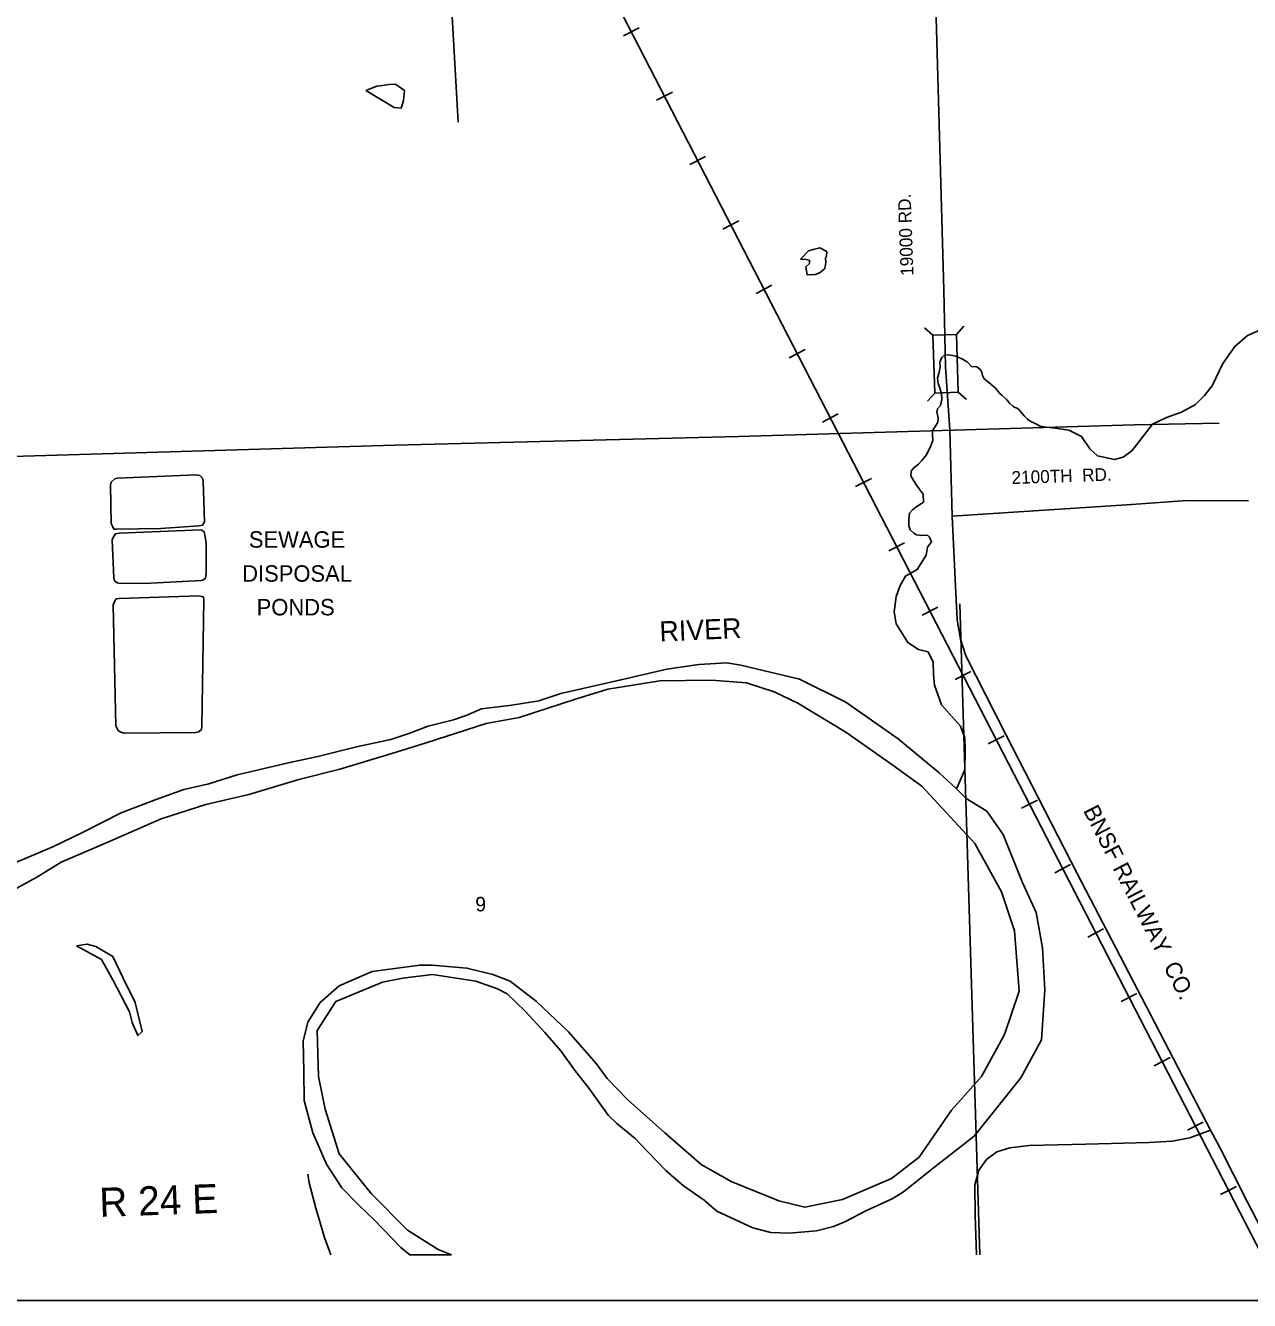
# Model space of a CAD drawing. Extents: x 173.82 to 178.28, y -9.52 to -5.6.
# Drawn here: x 175.467 to 176.735, y -9.48 to -8.159 of the extents above; entities that cross this region are included whole.
import ezdxf

# ---------------------------------------------------------------- set-up
doc = ezdxf.new("R2010")
doc.units = 0
for name, color, linetype in [('PL City Bridges', 7, 'Continuous'), ('PL City Lakes', 7, 'Continuous'), ('PL City Local Rd Street Names', 7, 'Continuous'), ('PL City Local Roads', 7, 'Continuous'), ('PL City Map Border', 7, 'Continuous'), ('PL City Railroads', 7, 'Continuous'), ('PL City Range and TWP Numbers', 7, 'Continuous'), ('PL City River and Creek Text', 7, 'Continuous'), ('PL City Rivers', 7, 'Continuous'), ('PL City Section Lines', 7, 'Continuous'), ('PL City Sewage Disposal', 7, 'Continuous'), ('PL City Tributaries', 7, 'Continuous')]:
    doc.layers.add(name, color=color, linetype=linetype)

msp = doc.modelspace()

# ---------------------------------------------------------------- linework, layer by layer
at = {"layer": 'PL City Bridges'}
for p, q in [((176.3988, -8.4725), (176.4073, -8.4801)), ((176.4393, -8.4708), (176.4317, -8.4793)), ((176.4093, -8.5401), (176.4017, -8.5486)), ((176.4337, -8.5392), (176.4422, -8.5468))]:
    msp.add_line(p, q, dxfattribs=at)
msp.add_lwpolyline([(176.4337, -8.5392), (176.4317, -8.4793), (176.4073, -8.4801), (176.4093, -8.5401), (176.4337, -8.5392)], dxfattribs=at)
at = {"layer": 'PL City Lakes'}
for points in [[(175.8198, -8.2268), (175.8354, -8.2359), (175.8492, -8.2444), (175.8563, -8.2449), (175.8588, -8.2372), (175.86, -8.2268), (175.8506, -8.2202), (175.8435, -8.2205), (175.837, -8.2214), (175.8311, -8.2223)], [(176.2701, -8.4014), (176.2761, -8.4019), (176.2794, -8.4025), (176.2795, -8.4059), (176.2758, -8.4095), (176.2772, -8.4177), (176.2859, -8.4174), (176.2907, -8.4152), (176.2954, -8.4109), (176.2963, -8.4047), (176.2962, -8.4005), (176.2972, -8.3984), (176.2975, -8.3936), (176.2903, -8.3897), (176.2833, -8.3913), (176.2785, -8.3929)], [(175.5199, -9.1125), (175.5459, -9.1267), (175.5581, -9.1484), (175.575, -9.1809), (175.5776, -9.1919), (175.5835, -9.2055), (175.5882, -9.2012), (175.5807, -9.1711), (175.5684, -9.146), (175.5578, -9.1236), (175.54, -9.1131), (175.5312, -9.1107)]]:
    msp.add_lwpolyline(points, close=True, dxfattribs=at)
at = {"layer": 'PL City Local Roads'}
for points in [[(176.4272, -8.6674), (176.4249, -8.5783), (176.4206, -8.5128), (176.4188, -8.4335), (176.4087, -8.0774)], [(175.9154, -8.2596), (175.9061, -8.0953)], [(176.4272, -8.6674), (176.6133, -8.6555), (176.671, -8.6513), (176.7344, -8.6516)], [(176.6949, -9.3035), (176.6328, -9.1836), (176.5569, -9.0375), (176.483, -8.8935), (176.4415, -8.8123), (176.4361, -8.795), (176.4324, -8.7748), (176.4303, -8.7327), (176.4272, -8.6674)], [(176.4527, -9.4325), (176.451, -9.3918), (176.4508, -9.36), (176.4548, -9.3447), (176.4628, -9.3339), (176.4735, -9.326), (176.487, -9.3216), (176.5071, -9.3194), (176.5659, -9.318), (176.6311, -9.3161), (176.6556, -9.3147), (176.6737, -9.3115), (176.6949, -9.3035)], [(176.6949, -9.3035), (176.7043, -9.3206), (176.7335, -9.3778), (176.7616, -9.4325)], [(175.7834, -9.4325), (175.7771, -9.4146), (175.768, -9.3841), (175.7612, -9.358), (175.7597, -9.3491)]]:
    msp.add_lwpolyline(points, dxfattribs=at)
at = {"layer": 'PL City Map Border'}
msp.add_lwpolyline([(173.8168, -9.4798), (173.8168, -5.5972), (177.6994, -5.5972), (177.6994, -9.4798), (173.8168, -9.4798)], dxfattribs=at)
at = {"layer": 'PL City Railroads'}
for p, q in [((176.0867, -8.1702), (176.103, -8.1618)), ((176.1211, -8.2369), (176.1374, -8.2284)), ((176.1555, -8.3035), (176.1718, -8.2951)), ((176.1898, -8.3702), (176.2062, -8.3618)), ((176.2242, -8.4368), (176.2405, -8.4284)), ((176.2586, -8.5035), (176.2749, -8.4951)), ((176.293, -8.5702), (176.3093, -8.5617)), ((176.3273, -8.6368), (176.3437, -8.6284)), ((176.3617, -8.7035), (176.378, -8.6951)), ((176.3961, -8.7701), (176.4124, -8.7617)), ((176.4305, -8.8368), (176.4468, -8.8284)), ((176.4648, -8.9034), (176.4812, -8.895)), ((176.4992, -8.9701), (176.5156, -8.9617)), ((176.5336, -9.0368), (176.5499, -9.0283)), ((176.568, -9.1034), (176.5843, -9.095)), ((176.6024, -9.1701), (176.6187, -9.1617)), ((176.6367, -9.2367), (176.6531, -9.2283)), ((176.6711, -9.3034), (176.6874, -9.295)), ((176.7055, -9.37), (176.7218, -9.3616))]:
    msp.add_line(p, q, dxfattribs=at)
for points in [[(175.7087, -7.4169), (176.7481, -9.4325)], [(176.7481, -9.4325), (175.7087, -7.4169)]]:
    msp.add_lwpolyline(points, dxfattribs=at)
at = {"layer": 'PL City Rivers'}
for points in [[(175.4549, -9.0271), (175.4962, -9.0098), (175.5256, -8.9956), (175.5662, -8.9749), (175.6016, -8.9612), (175.6311, -8.9505), (175.657, -8.9448), (175.6865, -8.9355), (175.741, -8.9225), (175.7702, -8.9166), (175.81, -8.9063), (175.8456, -8.8988), (175.8644, -8.8926), (175.8843, -8.885), (175.9107, -8.8786), (175.9236, -8.874), (175.9397, -8.8672), (175.9711, -8.8633), (175.9992, -8.8589), (176.0217, -8.8512), (176.087, -8.8365), (176.1318, -8.8259), (176.1648, -8.8213), (176.194, -8.8196), (176.2083, -8.8218), (176.2691, -8.8363), (176.3173, -8.8601), (176.3713, -8.8982), (176.4139, -8.9333), (176.4319, -8.9499), (176.442, -8.9599), (176.4631, -8.973), (176.4803, -8.9972), (176.5, -9.0462), (176.5142, -9.0781), (176.5209, -9.1145), (176.5235, -9.1579), (176.5199, -9.2097), (176.4984, -9.2492), (176.45, -9.3095), (176.4093, -9.3413), (176.377, -9.3673), (176.3653, -9.3746), (176.3386, -9.3866), (176.3161, -9.3984), (176.3043, -9.403), (176.2866, -9.4078), (176.2584, -9.4101), (176.2393, -9.4094), (176.2207, -9.4046), (176.1836, -9.3872), (176.1702, -9.376), (176.149, -9.3609), (176.131, -9.3456), (176.1118, -9.3256), (176.0989, -9.3122), (176.0798, -9.2964), (176.0708, -9.2877), (176.0502, -9.2588), (176.0366, -9.242), (176.0217, -9.2211), (176.0053, -9.2024), (175.9849, -9.1803), (175.9664, -9.1623), (175.9564, -9.1572), (175.9338, -9.149), (175.889, -9.1423), (175.8581, -9.1461), (175.8371, -9.1503), (175.7888, -9.17), (175.7693, -9.2003), (175.7709, -9.2479), (175.7775, -9.2815), (175.7922, -9.3279), (175.8258, -9.3695), (175.863, -9.4068), (175.8947, -9.4271), (175.9084, -9.4325)], [(175.8653, -9.4325), (175.856, -9.425), (175.8283, -9.3963), (175.8126, -9.381), (175.7951, -9.363), (175.779, -9.3387), (175.7648, -9.3061), (175.756, -9.2726), (175.7555, -9.2422), (175.755, -9.2112), (175.7597, -9.1917), (175.7726, -9.1712), (175.7921, -9.154), (175.8264, -9.139), (175.8756, -9.1324), (175.8887, -9.1326), (175.9246, -9.1355), (175.9515, -9.1421), (175.9692, -9.1491), (175.9965, -9.1702), (176.0297, -9.2015), (176.0586, -9.2343), (176.07, -9.2498), (176.0915, -9.2725), (176.1297, -9.3063), (176.1672, -9.3388), (176.1983, -9.3564), (176.2479, -9.3767), (176.2748, -9.3833), (176.3137, -9.3751), (176.3646, -9.3533), (176.3932, -9.3315), (176.4268, -9.2827), (176.4576, -9.2478), (176.4816, -9.2042), (176.4969, -9.1595), (176.492, -9.0969), (176.4786, -9.0566), (176.4507, -9.0065), (176.3959, -8.947), (176.3647, -8.9247), (176.3173, -8.8912), (176.2673, -8.8612), (176.2429, -8.8496), (176.2144, -8.8403), (176.1778, -8.8374), (176.1246, -8.8379), (176.0705, -8.8467), (176.0382, -8.8568), (175.9786, -8.8762), (175.9445, -8.8822), (175.8822, -8.9023), (175.8424, -8.9148), (175.7929, -8.9296), (175.7503, -8.9401), (175.6987, -8.9557), (175.6539, -8.9663), (175.6077, -8.981), (175.5525, -9.005), (175.5209, -9.0186), (175.5043, -9.026), (175.4788, -9.0414), (175.4505, -9.0569)], [(175.9084, -9.4325), (175.8653, -9.4325)]]:
    msp.add_lwpolyline(points, dxfattribs=at)
at = {"layer": 'PL City Section Lines'}
for points in [[(174.2251, -8.6426), (174.4932, -8.6327), (174.7398, -8.6254), (174.9545, -8.6196), (175.4416, -8.606), (175.85, -8.5941), (176.2059, -8.5852), (176.6161, -8.5731), (176.704, -8.5714)], [(176.4352, -8.7582), (176.4387, -8.8721), (176.4561, -9.4325)]]:
    msp.add_lwpolyline(points, dxfattribs=at)
at = {"layer": 'PL City Sewage Disposal'}
for points in [[(175.5554, -8.6352), (175.5558, -8.6324), (175.5596, -8.629), (175.5626, -8.6282), (175.6439, -8.6249), (175.6478, -8.6255), (175.6506, -8.6282), (175.6512, -8.6314), (175.6526, -8.6733), (175.6504, -8.6769), (175.6467, -8.6775), (175.6075, -8.6803), (175.5612, -8.6811), (175.5588, -8.6809), (175.5572, -8.6779), (175.556, -8.6753)], [(175.557, -8.6919), (175.5584, -8.6888), (175.5604, -8.6858), (175.5643, -8.685), (175.6492, -8.6818), (175.6522, -8.6836), (175.6534, -8.6886), (175.6542, -8.6963), (175.6542, -8.7268), (175.6536, -8.7319), (175.6516, -8.7335), (175.6494, -8.7343), (175.5972, -8.7368), (175.5657, -8.7372), (175.562, -8.7366), (175.5594, -8.7345), (175.5586, -8.7315)], [(175.558, -8.7598), (175.5594, -8.756), (175.5612, -8.7533), (175.5643, -8.7527), (175.647, -8.7501), (175.6502, -8.7507), (175.6516, -8.7515), (175.6518, -8.7543), (175.65, -8.885), (175.6494, -8.8884), (175.6469, -8.8908), (175.6435, -8.8916), (175.5697, -8.8921), (175.5659, -8.8912), (175.5632, -8.8894), (175.5608, -8.8848)]]:
    msp.add_lwpolyline(points, close=True, dxfattribs=at)
at = {"layer": 'PL City Tributaries'}
msp.add_lwpolyline([(176.7462, -8.475), (176.7333, -8.4803), (176.7201, -8.4918), (176.7077, -8.5095), (176.6966, -8.5327), (176.6888, -8.5426), (176.6793, -8.5519), (176.6649, -8.56), (176.6493, -8.5654), (176.6349, -8.5721), (176.6255, -8.5842), (176.6136, -8.5998), (176.6046, -8.6063), (176.5954, -8.6087), (176.5779, -8.6052), (176.57, -8.5979), (176.5614, -8.5851), (176.5482, -8.5786), (176.5339, -8.5764), (176.5192, -8.5748), (176.512, -8.571), (176.5081, -8.569), (176.5053, -8.567), (176.502, -8.5637), (176.498, -8.559), (176.4957, -8.5563), (176.4907, -8.5538), (176.4868, -8.5504), (176.484, -8.5471), (176.4789, -8.5424), (176.4767, -8.5405), (176.4721, -8.5351), (176.4654, -8.5291), (176.4604, -8.5252), (176.4586, -8.5218), (176.458, -8.5183), (176.4562, -8.5156), (176.4529, -8.513), (176.4474, -8.5125), (176.4429, -8.5078), (176.4374, -8.5046), (176.4313, -8.502), (176.4258, -8.5008), (176.4198, -8.5004), (176.4167, -8.5032), (176.4147, -8.5081), (176.4148, -8.513), (176.4139, -8.5185), (176.412, -8.5248), (176.4127, -8.5303), (176.4139, -8.533), (176.4163, -8.5405), (176.4166, -8.5467), (176.4151, -8.553), (176.412, -8.5565), (176.4116, -8.56), (176.4122, -8.5627), (176.4129, -8.5662), (176.4125, -8.5703), (176.4104, -8.5738), (176.4068, -8.5788), (176.407, -8.5836), (176.4072, -8.5891), (176.4052, -8.5947), (176.4006, -8.6039), (176.3954, -8.6103), (176.3923, -8.6138), (176.3875, -8.6174), (176.3849, -8.621), (176.3846, -8.6258), (176.3874, -8.6306), (176.3903, -8.6353), (176.3932, -8.6393), (176.3972, -8.6447), (176.3975, -8.653), (176.3954, -8.6544), (176.3906, -8.6574), (176.3863, -8.661), (176.3832, -8.6645), (176.3823, -8.6708), (176.3826, -8.6777), (176.3838, -8.6818), (176.3877, -8.6851), (176.3905, -8.687), (176.396, -8.6875), (176.4019, -8.6873), (176.4037, -8.6893), (176.406, -8.6941), (176.4018, -8.6998), (176.4005, -8.7081), (176.3912, -8.7229), (176.379, -8.7296), (176.3733, -8.7394), (176.3694, -8.7506), (176.3672, -8.7665), (176.3693, -8.7789), (176.3814, -8.7985), (176.3925, -8.8057), (176.4024, -8.8081), (176.4077, -8.8189), (176.4081, -8.8314), (176.4091, -8.8424), (176.4163, -8.8628), (176.4361, -8.8849), (176.4403, -8.8972), (176.4408, -8.9096), (176.4404, -8.9303), (176.4319, -8.9499)], dxfattribs=at)

# ---------------------------------------------------------------- texts
at = {"layer": 'PL City Local Rd Street Names'}
for s, rotation, p in [('19000 RD.', 91.9864, (176.3873, -8.4184)), ('2100TH  RD.', 2.0036, (176.4891, -8.6343))]:
    msp.add_text(s, height=0.0133, rotation=rotation, dxfattribs=at).set_placement(p)
at = {"layer": 'PL City Railroads'}
msp.add_text('BNSF RAILWAY  CO.', height=0.017, rotation=297.1878, dxfattribs=at).set_placement((176.5628, -8.9723))
at = {"layer": 'PL City Range and TWP Numbers'}
msp.add_text('R 24 E', height=0.0301, rotation=1.9561, dxfattribs=at).set_placement((175.5442, -9.3933))
at = {"layer": 'PL City River and Creek Text'}
msp.add_text('RIVER', height=0.0208, rotation=2.5114, dxfattribs=at).set_placement((176.1245, -8.7974))
at = {"layer": 'PL City Section Lines'}
msp.add_text('9', height=0.015, rotation=1.9554, dxfattribs=at).set_placement((175.9335, -9.077))
at = {"layer": 'PL City Sewage Disposal'}
for s, p in [('SEWAGE', (175.6986, -8.7002)), ('DISPOSAL', (175.6917, -8.7354)), ('PONDS', (175.7067, -8.7703))]:
    msp.add_text(s, height=0.017, dxfattribs=at).set_placement(p)

doc.saveas('drawing.dxf')
